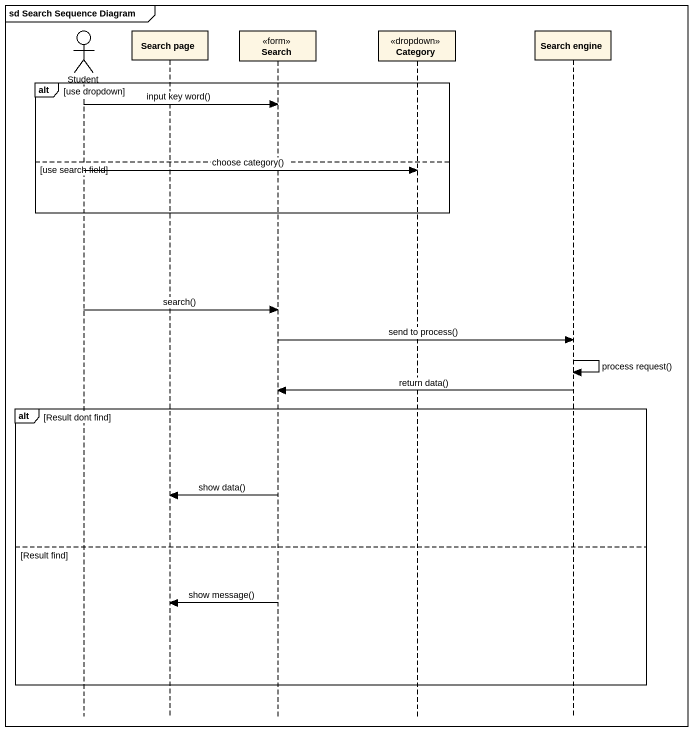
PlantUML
@startuml
mainframe sd Search Sequence Diagram
hide footbox
actor Student
participant "Search page" as Search_page
participant Search <<form>>
participant Category <<dropdown>>
participant "Search engine" as Search_engine

alt use dropdown
  Student -> Search : input key word()
else use search field
  Student -> Category : choose category()
end
Student -> Search : search()
Search -> Search_engine : send to process()
Search_engine -> Search_engine : process request()
Search_engine -> Search : return data()
alt Result dont find
  Search -> Search_page : show data()
else Result find
  Search -> Search_page : show message()
end
@enduml
